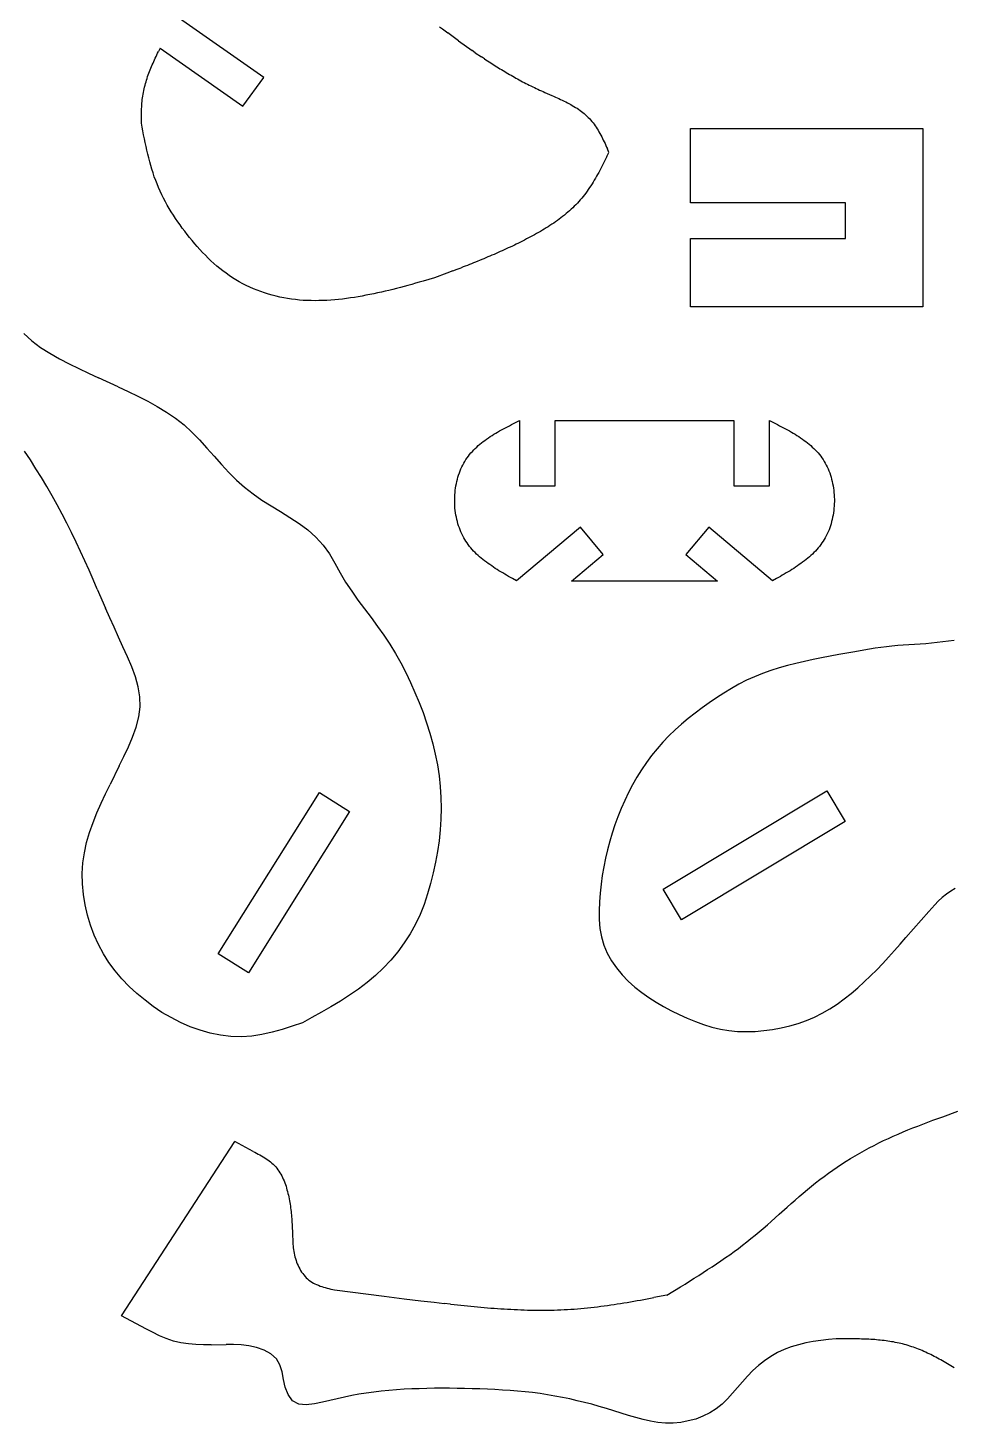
# Model space of a CAD drawing. Extents: x -3475 to 3475, y -2114 to 2114.
# Drawn here: x 1008 to 1756, y 107 to 1233 of the extents above; entities that cross this region are included whole.
import ezdxf

# ---------------------------------------------------------------- set-up
doc = ezdxf.new("R2010")
doc.units = 0
doc.header["$MEASUREMENT"] = 0
doc.layers.get('0').update_dxf_attribs({"linetype": 'CONTINUOUS'})

msp = doc.modelspace()

# ---------------------------------------------------------------- linework, layer by layer
for p, q in [((1198.9, 1193.3), (1130.8, 1240.9)), ((1340.7, 1234.1), (1342.9, 1232.5)), ((1342.9, 1232.5), (1345.1, 1231)), ((1345.1, 1231), (1347.3, 1229.4)), ((1351.7, 1226.1), (1347.3, 1229.4)), ((1115, 1216.8), (1113.7, 1214.2)), ((1115, 1216.8), (1181.9, 1170)), ((1356, 1222.9), (1351.7, 1226.1)), ((1356, 1222.9), (1367, 1214.9)), ((1109.4, 1204.8), (1110, 1206.2)), ((1110, 1206.2), (1110.6, 1207.5)), ((1110.6, 1207.5), (1111.2, 1208.9)), ((1111.2, 1208.9), (1111.8, 1210.2)), ((1111.8, 1210.2), (1112.4, 1211.5)), ((1112.4, 1211.5), (1113.1, 1212.8)), ((1113.1, 1212.8), (1113.7, 1214.2)), ((1369.4, 1213.2), (1367, 1214.9)), ((1369.4, 1213.2), (1374.4, 1210)), ((1376.9, 1208.3), (1374.4, 1210)), ((1376.9, 1208.3), (1378.1, 1207.5)), ((1378.1, 1207.5), (1379.4, 1206.7)), ((1379.4, 1206.7), (1380.6, 1205.9)), ((1380.6, 1205.9), (1381.9, 1205.1)), ((1105, 1193.9), (1105.5, 1195.3)), ((1105.5, 1195.3), (1106, 1196.7)), ((1106, 1196.7), (1106.6, 1198.1)), ((1106.6, 1198.1), (1107.1, 1199.4)), ((1107.1, 1199.4), (1107.6, 1200.8)), ((1107.6, 1200.8), (1108.2, 1202.1)), ((1108.2, 1202.1), (1108.8, 1203.5)), ((1108.8, 1203.5), (1109.4, 1204.8)), ((1381.9, 1205.1), (1383.1, 1204.3)), ((1383.1, 1204.3), (1384.4, 1203.5)), ((1384.4, 1203.5), (1385.6, 1202.7)), ((1385.6, 1202.7), (1386.9, 1201.9)), ((1386.9, 1201.9), (1388.1, 1201.1)), ((1388.1, 1201.1), (1389.4, 1200.3)), ((1389.4, 1200.3), (1390.7, 1199.6)), ((1390.7, 1199.6), (1392, 1198.8)), ((1392, 1198.8), (1393.2, 1198)), ((1393.2, 1198), (1394.5, 1197.2)), ((1394.5, 1197.2), (1395.8, 1196.5)), ((1395.8, 1196.5), (1397.1, 1195.7)), ((1397.1, 1195.7), (1398.4, 1195)), ((1398.4, 1195), (1399.7, 1194.2)), ((1101.9, 1182.6), (1102.2, 1184)), ((1102.2, 1184), (1102.6, 1185.4)), ((1102.6, 1185.4), (1102.9, 1186.9)), ((1102.9, 1186.9), (1103.3, 1188.3)), ((1103.3, 1188.3), (1103.7, 1189.7)), ((1103.7, 1189.7), (1104.1, 1191.1)), ((1104.1, 1191.1), (1104.6, 1192.5)), ((1104.6, 1192.5), (1105, 1193.9)), ((1181.9, 1170), (1198.9, 1193.3)), ((1399.7, 1194.2), (1401, 1193.5)), ((1401, 1193.5), (1402.3, 1192.7)), ((1402.3, 1192.7), (1403.6, 1192)), ((1403.6, 1192), (1405, 1191.3)), ((1405, 1191.3), (1406.3, 1190.5)), ((1406.3, 1190.5), (1407.6, 1189.8)), ((1407.6, 1189.8), (1409, 1189.1)), ((1409, 1189.1), (1410.3, 1188.4)), ((1410.3, 1188.4), (1411.7, 1187.7)), ((1411.7, 1187.7), (1413, 1187)), ((1413, 1187), (1414.4, 1186.4)), ((1414.4, 1186.4), (1415.8, 1185.7)), ((1415.8, 1185.7), (1417.2, 1185)), ((1417.2, 1185), (1418.5, 1184.4)), ((1418.5, 1184.4), (1419.9, 1183.7)), ((1419.9, 1183.7), (1421.4, 1183.1)), ((1421.4, 1183.1), (1422.8, 1182.4)), ((1100.3, 1171), (1100.4, 1172.4)), ((1100.4, 1172.4), (1100.5, 1173.9)), ((1100.5, 1173.9), (1100.7, 1175.3)), ((1100.7, 1175.3), (1100.9, 1176.8)), ((1100.9, 1176.8), (1101.1, 1178.2)), ((1101.1, 1178.2), (1101.3, 1179.7)), ((1101.3, 1179.7), (1101.6, 1181.1)), ((1101.6, 1181.1), (1101.9, 1182.6)), ((1422.8, 1182.4), (1424.2, 1181.8)), ((1424.2, 1181.8), (1425.6, 1181.2)), ((1425.6, 1181.2), (1431.3, 1178.7)), ((1431.3, 1178.7), (1432.7, 1178.1)), ((1432.7, 1178.1), (1434.1, 1177.4)), ((1434.1, 1177.4), (1435.5, 1176.8)), ((1435.5, 1176.8), (1436.9, 1176.2)), ((1436.9, 1176.2), (1438.3, 1175.5)), ((1438.3, 1175.5), (1439.7, 1174.8)), ((1439.7, 1174.8), (1441.1, 1174.2)), ((1441.1, 1174.2), (1442.5, 1173.5)), ((1442.5, 1173.5), (1443.8, 1172.8)), ((1443.8, 1172.8), (1445.1, 1172.1)), ((1445.1, 1172.1), (1446.5, 1171.4)), ((1100, 1163.6), (1100.1, 1165.1)), ((1100, 1162.2), (1100, 1163.6)), ((1100, 1160.7), (1100, 1162.2)), ((1100, 1159.2), (1100, 1160.7)), ((1100.1, 1168), (1100.2, 1169.5)), ((1100.1, 1166.6), (1100.1, 1168)), ((1100.1, 1165.1), (1100.1, 1166.6)), ((1100.2, 1169.5), (1100.3, 1171)), ((1446.5, 1171.4), (1447.8, 1170.6)), ((1447.8, 1170.6), (1449.1, 1169.9)), ((1449.1, 1169.9), (1450.3, 1169.1)), ((1450.3, 1169.1), (1451.6, 1168.3)), ((1451.6, 1168.3), (1452.8, 1167.5)), ((1452.8, 1167.5), (1454, 1166.6)), ((1454, 1166.6), (1455.2, 1165.8)), ((1455.2, 1165.8), (1456.3, 1164.9)), ((1456.3, 1164.9), (1457.4, 1164)), ((1457.4, 1164), (1458.5, 1163)), ((1458.5, 1163), (1459.6, 1162)), ((1459.6, 1162), (1460.6, 1161)), ((1460.6, 1161), (1461.6, 1160)), ((1100, 1157.7), (1100, 1159.2)), ((1100, 1156.3), (1100, 1157.7)), ((1100.6, 1153.1), (1100, 1156.3)), ((1101.2, 1150), (1100.6, 1153.1)), ((1101.8, 1146.9), (1101.2, 1150)), ((1461.6, 1160), (1462.6, 1158.9)), ((1462.6, 1158.9), (1463.6, 1157.8)), ((1463.6, 1157.8), (1464.5, 1156.7)), ((1464.5, 1156.7), (1465.3, 1155.5)), ((1465.3, 1155.5), (1466.2, 1154.3)), ((1466.2, 1154.3), (1467, 1153.1)), ((1467, 1153.1), (1467.8, 1151.8)), ((1467.8, 1151.8), (1468.6, 1150.6)), ((1468.6, 1150.6), (1469.3, 1149.3)), ((1469.3, 1149.3), (1470.1, 1148)), ((1543.2, 1152.1), (1730.7, 1152.1)), ((1543.2, 1092), (1543.2, 1152.1)), ((1730.7, 1152.1), (1730.7, 1007.9)), ((1102.4, 1143.7), (1101.8, 1146.9)), ((1103.1, 1140.6), (1102.4, 1143.7)), ((1103.8, 1137.5), (1103.1, 1140.6)), ((1470.1, 1148), (1470.8, 1146.6)), ((1470.8, 1146.6), (1471.5, 1145.3)), ((1471.5, 1145.3), (1472.2, 1143.9)), ((1472.2, 1143.9), (1472.8, 1142.6)), ((1472.8, 1142.6), (1473.5, 1141.2)), ((1473.5, 1141.2), (1474.2, 1139.8)), ((1474.2, 1139.8), (1474.8, 1138.4)), ((1474.8, 1138.4), (1475.4, 1137)), ((1104.4, 1134.4), (1103.8, 1137.5)), ((1105.2, 1131.3), (1104.4, 1134.4)), ((1105.9, 1128.2), (1105.2, 1131.3)), ((1106.7, 1125.1), (1105.9, 1128.2)), ((1474.9, 1127.8), (1474.1, 1126.2)), ((1475.7, 1129.5), (1474.9, 1127.8)), ((1475.4, 1137), (1476.1, 1135.6)), ((1475.7, 1129.5), (1477.3, 1132.7)), ((1477.3, 1132.7), (1476.1, 1135.6)), ((1107.6, 1122.1), (1106.7, 1125.1)), ((1108.4, 1119.1), (1107.6, 1122.1)), ((1109.4, 1116.1), (1108.4, 1119.1)), ((1110.4, 1113.1), (1109.4, 1116.1)), ((1469.1, 1116.6), (1468.2, 1115)), ((1469.9, 1118.2), (1469.1, 1116.6)), ((1470.8, 1119.8), (1469.9, 1118.2)), ((1471.6, 1121.4), (1470.8, 1119.8)), ((1472.4, 1123), (1471.6, 1121.4)), ((1473.3, 1124.6), (1472.4, 1123)), ((1474.1, 1126.2), (1473.3, 1124.6)), ((1111.5, 1110.1), (1110.4, 1113.1)), ((1112.6, 1107.2), (1111.5, 1110.1)), ((1113.8, 1104.3), (1112.6, 1107.2)), ((1115.1, 1101.4), (1113.8, 1104.3)), ((1461.7, 1104.3), (1460.7, 1102.8)), ((1462.7, 1105.8), (1461.7, 1104.3)), ((1463.7, 1107.3), (1462.7, 1105.8)), ((1464.6, 1108.8), (1463.7, 1107.3)), ((1465.5, 1110.3), (1464.6, 1108.8)), ((1466.4, 1111.9), (1465.5, 1110.3)), ((1467.3, 1113.4), (1466.4, 1111.9)), ((1468.2, 1115), (1467.3, 1113.4)), ((1116.4, 1098.5), (1115.1, 1101.4)), ((1117.8, 1095.7), (1116.4, 1098.5)), ((1119.3, 1092.9), (1117.8, 1095.7)), ((1120.8, 1090.1), (1119.3, 1092.9)), ((1453.1, 1093.1), (1451.9, 1091.8)), ((1454.2, 1094.4), (1453.1, 1093.1)), ((1455.4, 1095.8), (1454.2, 1094.4)), ((1456.5, 1097.1), (1455.4, 1095.8)), ((1457.6, 1098.5), (1456.5, 1097.1)), ((1458.7, 1099.9), (1457.6, 1098.5)), ((1459.7, 1101.4), (1458.7, 1099.9)), ((1460.7, 1102.8), (1459.7, 1101.4)), ((1122.4, 1087.4), (1120.8, 1090.1)), ((1124.1, 1084.7), (1122.4, 1087.4)), ((1125.8, 1082), (1124.1, 1084.7)), ((1127.5, 1079.3), (1125.8, 1082)), ((1441.4, 1082.1), (1440, 1081)), ((1442.8, 1083.3), (1441.4, 1082.1)), ((1444.2, 1084.4), (1442.8, 1083.3)), ((1445.5, 1085.6), (1444.2, 1084.4)), ((1446.8, 1086.8), (1445.5, 1085.6)), ((1448.1, 1088), (1446.8, 1086.8)), ((1449.4, 1089.3), (1448.1, 1088)), ((1450.6, 1090.5), (1449.4, 1089.3)), ((1451.9, 1091.8), (1450.6, 1090.5)), ((1668.2, 1092), (1543.2, 1092)), ((1668.2, 1063.2), (1668.2, 1092)), ((1129.3, 1076.7), (1127.5, 1079.3)), ((1131.2, 1074.1), (1129.3, 1076.7)), ((1133, 1071.5), (1131.2, 1074.1)), ((1135, 1069), (1133, 1071.5)), ((1425.1, 1070.8), (1423.6, 1069.8)), ((1426.7, 1071.7), (1425.1, 1070.8)), ((1428.2, 1072.7), (1426.7, 1071.7)), ((1429.7, 1073.7), (1428.2, 1072.7)), ((1431.3, 1074.7), (1429.7, 1073.7)), ((1432.8, 1075.7), (1431.3, 1074.7)), ((1434.2, 1076.7), (1432.8, 1075.7)), ((1435.7, 1077.8), (1434.2, 1076.7)), ((1437.2, 1078.8), (1435.7, 1077.8)), ((1438.6, 1079.9), (1437.2, 1078.8)), ((1440, 1081), (1438.6, 1079.9)), ((1136.9, 1066.4), (1135, 1069)), ((1138.9, 1063.9), (1136.9, 1066.4)), ((1140.9, 1061.5), (1138.9, 1063.9)), ((1143, 1059), (1140.9, 1061.5)), ((1404.3, 1059.5), (1402.6, 1058.7)), ((1405.9, 1060.3), (1404.3, 1059.5)), ((1407.5, 1061.1), (1405.9, 1060.3)), ((1409.2, 1061.9), (1407.5, 1061.1)), ((1410.8, 1062.8), (1409.2, 1061.9)), ((1412.4, 1063.6), (1410.8, 1062.8)), ((1414, 1064.5), (1412.4, 1063.6)), ((1415.6, 1065.3), (1414, 1064.5)), ((1417.2, 1066.2), (1415.6, 1065.3)), ((1418.8, 1067.1), (1417.2, 1066.2)), ((1420.4, 1068), (1418.8, 1067.1)), ((1422, 1068.9), (1420.4, 1068)), ((1423.6, 1069.8), (1422, 1068.9)), ((1543.2, 1063.2), (1668.2, 1063.2)), ((1543.2, 1007.9), (1543.2, 1063.2)), ((1145.1, 1056.6), (1143, 1059)), ((1147.2, 1054.2), (1145.1, 1056.6)), ((1149.4, 1051.9), (1147.2, 1054.2)), ((1151.6, 1049.6), (1149.4, 1051.9)), ((1153.8, 1047.4), (1151.6, 1049.6)), ((1379.6, 1048.3), (1378, 1047.6)), ((1381.3, 1049), (1379.6, 1048.3)), ((1382.9, 1049.7), (1381.3, 1049)), ((1384.6, 1050.4), (1382.9, 1049.7)), ((1386.2, 1051.1), (1384.6, 1050.4)), ((1387.9, 1051.8), (1386.2, 1051.1)), ((1389.5, 1052.6), (1387.9, 1051.8)), ((1391.2, 1053.3), (1389.5, 1052.6)), ((1392.8, 1054.1), (1391.2, 1053.3)), ((1394.4, 1054.8), (1392.8, 1054.1)), ((1396.1, 1055.6), (1394.4, 1054.8)), ((1397.7, 1056.3), (1396.1, 1055.6)), ((1399.4, 1057.1), (1397.7, 1056.3)), ((1401, 1057.9), (1399.4, 1057.1)), ((1402.6, 1058.7), (1401, 1057.9)), ((1156.1, 1045.2), (1153.8, 1047.4)), ((1158.4, 1043), (1156.1, 1045.2)), ((1160.8, 1040.9), (1158.4, 1043)), ((1163.2, 1038.9), (1160.8, 1040.9)), ((1165.7, 1037), (1163.2, 1038.9)), ((1168.3, 1035.1), (1165.7, 1037)), ((1351.4, 1037), (1346.5, 1035.1)), ((1351.4, 1037), (1354.8, 1038.3)), ((1354.8, 1038.3), (1358.1, 1039.6)), ((1359.8, 1040.2), (1358.1, 1039.6)), ((1361.4, 1040.9), (1359.8, 1040.2)), ((1363.1, 1041.5), (1361.4, 1040.9)), ((1364.7, 1042.2), (1363.1, 1041.5)), ((1366.4, 1042.8), (1364.7, 1042.2)), ((1368, 1043.5), (1366.4, 1042.8)), ((1369.7, 1044.2), (1368, 1043.5)), ((1371.4, 1044.8), (1369.7, 1044.2)), ((1373, 1045.5), (1371.4, 1044.8)), ((1374.7, 1046.2), (1373, 1045.5)), ((1376.3, 1046.9), (1374.7, 1046.2)), ((1378, 1047.6), (1376.3, 1046.9)), ((1170.9, 1033.3), (1168.3, 1035.1)), ((1173.5, 1031.5), (1170.9, 1033.3)), ((1176.2, 1029.8), (1173.5, 1031.5)), ((1179, 1028.3), (1176.2, 1029.8)), ((1181.8, 1026.7), (1179, 1028.3)), ((1184.6, 1025.3), (1181.8, 1026.7)), ((1187.5, 1023.9), (1184.6, 1025.3)), ((1315.1, 1025.3), (1312.1, 1024.5)), ((1318.2, 1026.1), (1315.1, 1025.3)), ((1321.2, 1027), (1318.2, 1026.1)), ((1324.3, 1027.8), (1321.2, 1027)), ((1327.3, 1028.7), (1324.3, 1027.8)), ((1336.5, 1031.3), (1327.3, 1028.7)), ((1346.5, 1035.1), (1336.5, 1031.3)), ((1190.5, 1022.6), (1187.5, 1023.9)), ((1193.4, 1021.4), (1190.5, 1022.6)), ((1196.4, 1020.3), (1193.4, 1021.4)), ((1199.4, 1019.3), (1196.4, 1020.3)), ((1202.5, 1018.3), (1199.4, 1019.3)), ((1205.6, 1017.4), (1202.5, 1018.3)), ((1208.7, 1016.6), (1205.6, 1017.4)), ((1211.8, 1015.9), (1208.7, 1016.6)), ((1214.9, 1015.2), (1211.8, 1015.9)), ((1218, 1014.7), (1214.9, 1015.2)), ((1221.2, 1014.2), (1218, 1014.7)), ((1224.3, 1013.8), (1221.2, 1014.2)), ((1262.4, 1014.3), (1259.2, 1014)), ((1265.6, 1014.7), (1262.4, 1014.3)), ((1268.7, 1015.2), (1265.6, 1014.7)), ((1271.9, 1015.6), (1268.7, 1015.2)), ((1275, 1016.1), (1271.9, 1015.6)), ((1278.1, 1016.7), (1275, 1016.1)), ((1281.2, 1017.3), (1278.1, 1016.7)), ((1284.4, 1017.9), (1281.2, 1017.3)), ((1287.5, 1018.5), (1284.4, 1017.9)), ((1290.6, 1019.2), (1287.5, 1018.5)), ((1293.7, 1019.9), (1290.6, 1019.2)), ((1296.7, 1020.6), (1293.7, 1019.9)), ((1299.8, 1021.3), (1296.7, 1020.6)), ((1302.9, 1022.1), (1299.8, 1021.3)), ((1306, 1022.9), (1302.9, 1022.1)), ((1309, 1023.7), (1306, 1022.9)), ((1312.1, 1024.5), (1309, 1023.7)), ((1227.5, 1013.5), (1224.3, 1013.8)), ((1230.6, 1013.2), (1227.5, 1013.5)), ((1233.8, 1013.1), (1230.6, 1013.2)), ((1237, 1013), (1233.8, 1013.1)), ((1240.2, 1012.9), (1237, 1013)), ((1243.3, 1013), (1240.2, 1012.9)), ((1246.5, 1013.1), (1243.3, 1013)), ((1249.7, 1013.2), (1246.5, 1013.1)), ((1252.9, 1013.4), (1249.7, 1013.2)), ((1256.1, 1013.7), (1252.9, 1013.4)), ((1259.2, 1014), (1256.1, 1013.7)), ((1730.7, 1007.9), (1543.2, 1007.9)), ((1005.1, 986.5), (1011.6, 980.6)), ((1011.6, 980.6), (1018.6, 975.3)), ((1018.6, 975.3), (1026.1, 970.5)), ((1026.1, 970.5), (1033.8, 966.1)), ((1033.8, 966.1), (1041.6, 962)), ((1041.6, 962), (1049.5, 958.1)), ((1049.5, 958.1), (1057.4, 954.4)), ((1057.4, 954.4), (1065.4, 950.7)), ((1081.3, 943.4), (1065.4, 950.7)), ((1081.3, 943.4), (1089.2, 939.7)), ((1089.2, 939.7), (1097.2, 935.8)), ((1097.2, 935.8), (1105.1, 931.8)), ((1105.1, 931.8), (1112.8, 927.5)), ((1112.8, 927.5), (1120.3, 923)), ((1120.3, 923), (1127.5, 918)), ((1127.5, 918), (1134.4, 912.6)), ((1134.4, 912.6), (1140.8, 906.8)), ((1397, 912), (1398.6, 912.9)), ((1398.6, 912.9), (1400.2, 913.7)), ((1400.2, 913.7), (1401.9, 914.5)), ((1401.9, 914.5), (1405.1, 916.2)), ((1405.1, 916.2), (1405.1, 863.4)), ((1434, 916.3), (1578.2, 916.3)), ((1434, 863.4), (1434, 916.3)), ((1578.2, 916.3), (1578.2, 863.4)), ((1607, 863.4), (1607, 916.2)), ((1607, 916.2), (1610.3, 914.5)), ((1610.3, 914.5), (1611.9, 913.7)), ((1611.9, 913.7), (1613.5, 912.9)), ((1613.5, 912.9), (1615.1, 912)), ((1140.8, 906.8), (1147, 900.5)), ((1378.6, 901.2), (1380.1, 902.2)), ((1380.1, 902.2), (1381.5, 903.2)), ((1381.5, 903.2), (1383, 904.1)), ((1383, 904.1), (1384.5, 905.1)), ((1384.5, 905.1), (1386, 906)), ((1386, 906), (1387.5, 906.9)), ((1387.5, 906.9), (1389.1, 907.8)), ((1389.1, 907.8), (1390.6, 908.6)), ((1390.6, 908.6), (1392.2, 909.5)), ((1392.2, 909.5), (1393.8, 910.4)), ((1393.8, 910.4), (1395.4, 911.2)), ((1395.4, 911.2), (1397, 912)), ((1615.1, 912), (1616.7, 911.2)), ((1616.7, 911.2), (1618.3, 910.4)), ((1618.3, 910.4), (1619.9, 909.5)), ((1619.9, 909.5), (1621.5, 908.6)), ((1621.5, 908.6), (1623.1, 907.8)), ((1623.1, 907.8), (1624.6, 906.9)), ((1624.6, 906.9), (1626.1, 906)), ((1626.1, 906), (1627.7, 905.1)), ((1627.7, 905.1), (1629.1, 904.1)), ((1629.1, 904.1), (1630.6, 903.2)), ((1630.6, 903.2), (1632.1, 902.2)), ((1632.1, 902.2), (1633.5, 901.2)), ((1010.4, 884.4), (1005.7, 891.4)), ((1147, 900.5), (1152.9, 894)), ((1152.9, 894), (1158.7, 887.4)), ((1366, 890), (1367.1, 891.2)), ((1367.1, 891.2), (1368.2, 892.5)), ((1368.2, 892.5), (1369.4, 893.7)), ((1369.4, 893.7), (1370.6, 894.8)), ((1370.6, 894.8), (1371.9, 895.9)), ((1371.9, 895.9), (1373.2, 897)), ((1373.2, 897), (1374.5, 898.1)), ((1374.5, 898.1), (1375.9, 899.2)), ((1375.9, 899.2), (1377.2, 900.2)), ((1377.2, 900.2), (1378.6, 901.2)), ((1633.5, 901.2), (1634.9, 900.2)), ((1634.9, 900.2), (1636.3, 899.2)), ((1636.3, 899.2), (1637.6, 898.1)), ((1637.6, 898.1), (1639, 897)), ((1639, 897), (1640.2, 895.9)), ((1640.2, 895.9), (1641.5, 894.8)), ((1641.5, 894.8), (1642.7, 893.7)), ((1642.7, 893.7), (1643.9, 892.5)), ((1643.9, 892.5), (1645.1, 891.2)), ((1645.1, 891.2), (1646.2, 890)), ((1014.9, 877.3), (1010.4, 884.4)), ((1158.7, 887.4), (1164.5, 880.8)), ((1164.5, 880.8), (1170.5, 874.3)), ((1358.6, 878.7), (1359.3, 880.2)), ((1359.3, 880.2), (1360.2, 881.7)), ((1360.2, 881.7), (1361, 883.2)), ((1361, 883.2), (1361.9, 884.6)), ((1361.9, 884.6), (1362.9, 886)), ((1362.9, 886), (1363.9, 887.4)), ((1363.9, 887.4), (1364.9, 888.7)), ((1364.9, 888.7), (1366, 890)), ((1646.2, 890), (1647.3, 888.7)), ((1647.3, 888.7), (1648.3, 887.4)), ((1648.3, 887.4), (1649.3, 886)), ((1649.3, 886), (1650.2, 884.6)), ((1650.2, 884.6), (1651.1, 883.2)), ((1651.1, 883.2), (1652, 881.7)), ((1652, 881.7), (1652.8, 880.2)), ((1652.8, 880.2), (1653.6, 878.7)), ((1019.4, 870.1), (1014.9, 877.3)), ((1023.7, 862.8), (1019.4, 870.1)), ((1170.5, 874.3), (1176.8, 868.1)), ((1176.8, 868.1), (1183.3, 862.3)), ((1354.6, 867), (1355, 868.8)), ((1355, 868.8), (1355.5, 870.5)), ((1355.5, 870.5), (1356, 872.2)), ((1356, 872.2), (1356.6, 873.9)), ((1356.6, 873.9), (1357.2, 875.5)), ((1357.2, 875.5), (1357.9, 877.1)), ((1357.9, 877.1), (1358.6, 878.7)), ((1653.6, 878.7), (1654.3, 877.1)), ((1654.3, 877.1), (1654.9, 875.5)), ((1654.9, 875.5), (1655.6, 873.9)), ((1655.6, 873.9), (1656.1, 872.2)), ((1656.1, 872.2), (1656.7, 870.5)), ((1656.7, 870.5), (1657.1, 868.8)), ((1657.1, 868.8), (1657.6, 867)), ((1027.9, 855.5), (1023.7, 862.8)), ((1183.3, 862.3), (1190.1, 856.9)), ((1190.1, 856.9), (1197.3, 852)), ((1352.9, 854.4), (1353, 856.3)), ((1353, 856.3), (1353.2, 858.1)), ((1353.2, 858.1), (1353.3, 859.9)), ((1353.3, 859.9), (1353.6, 861.7)), ((1353.6, 861.7), (1353.9, 863.5)), ((1353.9, 863.5), (1354.2, 865.3)), ((1354.2, 865.3), (1354.6, 867)), ((1405.1, 863.4), (1434, 863.4)), ((1578.2, 863.4), (1607, 863.4)), ((1657.6, 867), (1657.9, 865.3)), ((1657.9, 865.3), (1658.3, 863.5)), ((1658.3, 863.5), (1658.6, 861.7)), ((1658.6, 861.7), (1658.8, 859.9)), ((1658.8, 859.9), (1659, 858.1)), ((1659, 858.1), (1659.1, 856.3)), ((1659.1, 856.3), (1659.2, 854.4)), ((1032, 848.1), (1027.9, 855.5)), ((1036, 840.7), (1032, 848.1)), ((1197.3, 852), (1204.7, 847.3)), ((1204.7, 847.3), (1212.2, 842.7)), ((1352.9, 852.6), (1352.9, 854.4)), ((1352.9, 850.8), (1352.9, 852.6)), ((1352.9, 848.9), (1352.9, 850.8)), ((1353, 847.1), (1352.9, 848.9)), ((1353.1, 845.3), (1353, 847.1)), ((1353.3, 843.5), (1353.1, 845.3)), ((1659, 845.3), (1658.8, 843.5)), ((1659.1, 847.1), (1659, 845.3)), ((1659.2, 848.9), (1659.1, 847.1)), ((1659.2, 854.4), (1659.3, 852.6)), ((1659.3, 850.8), (1659.2, 848.9)), ((1659.3, 852.6), (1659.3, 850.8)), ((1039.9, 833.2), (1036, 840.7)), ((1212.2, 842.7), (1219.8, 838)), ((1219.8, 838), (1227.2, 833.1)), ((1353.6, 841.7), (1353.3, 843.5)), ((1353.9, 839.9), (1353.6, 841.7)), ((1354.2, 838.1), (1353.9, 839.9)), ((1354.6, 836.4), (1354.2, 838.1)), ((1355, 834.6), (1354.6, 836.4)), ((1355.5, 832.9), (1355, 834.6)), ((1657.1, 834.6), (1656.7, 832.9)), ((1657.6, 836.4), (1657.1, 834.6)), ((1657.9, 838.1), (1657.6, 836.4)), ((1658.3, 839.9), (1657.9, 838.1)), ((1658.6, 841.7), (1658.3, 839.9)), ((1658.8, 843.5), (1658.6, 841.7)), ((1043.6, 825.7), (1039.9, 833.2)), ((1047.3, 818.1), (1043.6, 825.7)), ((1227.2, 833.1), (1234.3, 827.8)), ((1234.3, 827.8), (1240.9, 822)), ((1356, 831.2), (1355.5, 832.9)), ((1356.6, 829.5), (1356, 831.2)), ((1357.2, 827.9), (1356.6, 829.5)), ((1357.8, 826.3), (1357.2, 827.9)), ((1358.6, 824.7), (1357.8, 826.3)), ((1359.3, 823.1), (1358.6, 824.7)), ((1360.1, 821.6), (1359.3, 823.1)), ((1454.3, 830), (1402.7, 786.8)), ((1472.8, 807.9), (1454.3, 830)), ((1557.9, 830), (1539.3, 807.9)), ((1609.5, 786.8), (1557.9, 830)), ((1652.8, 823.1), (1652, 821.6)), ((1653.6, 824.7), (1652.8, 823.1)), ((1654.3, 826.3), (1653.6, 824.7)), ((1655, 827.9), (1654.3, 826.3)), ((1655.6, 829.5), (1655, 827.9)), ((1656.1, 831.2), (1655.6, 829.5)), ((1656.7, 832.9), (1656.1, 831.2)), ((1050.9, 810.5), (1047.3, 818.1)), ((1240.9, 822), (1246.8, 815.6)), ((1246.8, 815.6), (1251.8, 808.5)), ((1361, 820.2), (1360.1, 821.6)), ((1361.9, 818.7), (1361, 820.2)), ((1362.8, 817.3), (1361.9, 818.7)), ((1363.8, 816), (1362.8, 817.3)), ((1364.8, 814.6), (1363.8, 816)), ((1365.9, 813.3), (1364.8, 814.6)), ((1367, 812.1), (1365.9, 813.3)), ((1368.1, 810.8), (1367, 812.1)), ((1645.1, 812.1), (1644, 810.8)), ((1646.2, 813.3), (1645.1, 812.1)), ((1647.3, 814.6), (1646.2, 813.3)), ((1648.3, 816), (1647.3, 814.6)), ((1649.3, 817.3), (1648.3, 816)), ((1650.3, 818.7), (1649.3, 817.3)), ((1651.2, 820.2), (1650.3, 818.7)), ((1652, 821.6), (1651.2, 820.2)), ((1054.3, 803), (1050.9, 810.5)), ((1057.7, 795.4), (1054.3, 803)), ((1251.8, 808.5), (1256.2, 800.9)), ((1256.2, 800.9), (1260.4, 793.1)), ((1369.3, 809.6), (1368.1, 810.8)), ((1370.5, 808.4), (1369.3, 809.6)), ((1371.8, 807.3), (1370.5, 808.4)), ((1373, 806.1), (1371.8, 807.3)), ((1374.3, 805), (1373, 806.1)), ((1375.7, 803.9), (1374.3, 805)), ((1377, 802.9), (1375.7, 803.9)), ((1378.4, 801.8), (1377, 802.9)), ((1379.8, 800.8), (1378.4, 801.8)), ((1381.2, 799.8), (1379.8, 800.8)), ((1447.2, 786.4), (1472.8, 807.9)), ((1539.3, 807.9), (1564.9, 786.4)), ((1632.3, 800.8), (1630.9, 799.8)), ((1633.7, 801.8), (1632.3, 800.8)), ((1635.1, 802.9), (1633.7, 801.8)), ((1636.5, 803.9), (1635.1, 802.9)), ((1637.8, 805), (1636.5, 803.9)), ((1639.1, 806.1), (1637.8, 805)), ((1640.4, 807.3), (1639.1, 806.1)), ((1641.6, 808.4), (1640.4, 807.3)), ((1642.8, 809.6), (1641.6, 808.4)), ((1644, 810.8), (1642.8, 809.6)), ((1061.1, 787.8), (1057.7, 795.4)), ((1260.4, 793.1), (1264.8, 785.6)), ((1382.7, 798.8), (1381.2, 799.8)), ((1384.2, 797.8), (1382.7, 798.8)), ((1385.6, 796.8), (1384.2, 797.8)), ((1387.1, 795.9), (1385.6, 796.8)), ((1388.6, 794.9), (1387.1, 795.9)), ((1390.2, 794), (1388.6, 794.9)), ((1391.7, 793.1), (1390.2, 794)), ((1393.3, 792.1), (1391.7, 793.1)), ((1394.8, 791.2), (1393.3, 792.1)), ((1396.4, 790.3), (1394.8, 791.2)), ((1398, 789.4), (1396.4, 790.3)), ((1399.5, 788.5), (1398, 789.4)), ((1614.2, 789.4), (1612.6, 788.5)), ((1615.8, 790.3), (1614.2, 789.4)), ((1617.3, 791.2), (1615.8, 790.3)), ((1618.9, 792.1), (1617.3, 791.2)), ((1620.4, 793.1), (1618.9, 792.1)), ((1622, 794), (1620.4, 793.1)), ((1623.5, 794.9), (1622, 794)), ((1625, 795.9), (1623.5, 794.9)), ((1626.5, 796.8), (1625, 795.9)), ((1628, 797.8), (1626.5, 796.8)), ((1629.5, 798.8), (1628, 797.8)), ((1630.9, 799.8), (1629.5, 798.8)), ((1064.4, 780.1), (1061.1, 787.8)), ((1064.4, 780.1), (1071, 764.7)), ((1264.8, 785.6), (1269.7, 778.3)), ((1269.7, 778.3), (1274.8, 771.2)), ((1402.7, 786.8), (1399.5, 788.5)), ((1564.9, 786.4), (1447.2, 786.4)), ((1612.6, 788.5), (1609.5, 786.8)), ((1274.8, 771.2), (1280.1, 764.1)), ((1074.4, 757), (1071, 764.7)), ((1077.9, 749.2), (1074.4, 757)), ((1280.1, 764.1), (1285.4, 757.1)), ((1285.4, 757.1), (1290.6, 750)), ((1081.4, 741.3), (1077.9, 749.2)), ((1290.6, 750), (1295.6, 742.9)), ((1085.1, 733.4), (1081.4, 741.3)), ((1088.7, 725.4), (1085.1, 733.4)), ((1295.6, 742.9), (1300.4, 735.5)), ((1300.4, 735.5), (1305, 728.1)), ((1696.8, 732.9), (1692.3, 732.3)), ((1701.3, 733.5), (1696.8, 732.9)), ((1705.8, 734), (1701.3, 733.5)), ((1710.4, 734.4), (1705.8, 734)), ((1714.9, 734.7), (1710.4, 734.4)), ((1719.5, 735), (1714.9, 734.7)), ((1724, 735.3), (1719.5, 735)), ((1728.6, 735.6), (1724, 735.3)), ((1733.1, 735.9), (1728.6, 735.6)), ((1737.7, 736.3), (1733.1, 735.9)), ((1742.3, 736.9), (1737.7, 736.3)), ((1746.8, 737.5), (1742.3, 736.9)), ((1751.4, 738), (1746.8, 737.5)), ((1756, 738.5), (1751.4, 738)), ((1092.2, 717.4), (1088.7, 725.4)), ((1305, 728.1), (1309.3, 720.4)), ((1635.2, 721.7), (1628.3, 720.1)), ((1642.1, 723.2), (1635.2, 721.7)), ((1649, 724.6), (1642.1, 723.2)), ((1655.9, 725.9), (1649, 724.6)), ((1662.8, 727.2), (1655.9, 725.9)), ((1674.2, 729.2), (1662.8, 727.2)), ((1678.7, 730), (1674.2, 729.2)), ((1683.2, 730.8), (1678.7, 730)), ((1687.7, 731.6), (1683.2, 730.8)), ((1692.3, 732.3), (1687.7, 731.6)), ((1095.2, 709.3), (1092.2, 717.4)), ((1309.3, 720.4), (1313.4, 712.6)), ((1313.4, 712.6), (1317.2, 704.7)), ((1601.4, 712), (1594.9, 709.3)), ((1608, 714.3), (1601.4, 712)), ((1614.7, 716.5), (1608, 714.3)), ((1621.5, 718.4), (1614.7, 716.5)), ((1628.3, 720.1), (1621.5, 718.4)), ((1097.5, 701.2), (1095.2, 709.3)), ((1098.8, 693.1), (1097.5, 701.2)), ((1317.2, 704.7), (1320.8, 696.7)), ((1576.2, 699.7), (1570.1, 696.1)), ((1582.3, 703.2), (1576.2, 699.7)), ((1588.5, 706.4), (1582.3, 703.2)), ((1594.9, 709.3), (1588.5, 706.4)), ((1099.1, 685), (1098.8, 693.1)), ((1320.8, 696.7), (1324.1, 688.5)), ((1324.1, 688.5), (1327.3, 680.3)), ((1558.3, 688.3), (1552.6, 684.2)), ((1564.2, 692.2), (1558.3, 688.3)), ((1570.1, 696.1), (1564.2, 692.2)), ((1095.8, 668.7), (1098, 676.8)), ((1098, 676.8), (1099.1, 685)), ((1327.3, 680.3), (1330.2, 672.1)), ((1546.9, 680), (1541.4, 675.6)), ((1552.6, 684.2), (1546.9, 680)), ((1092.9, 660.6), (1095.8, 668.7)), ((1330.2, 672.1), (1332.8, 663.7)), ((1530.7, 666.4), (1525.7, 661.5)), ((1536, 671.1), (1530.7, 666.4)), ((1541.4, 675.6), (1536, 671.1)), ((1089.5, 652.7), (1092.9, 660.6)), ((1332.8, 663.7), (1335.1, 655.2)), ((1335.1, 655.2), (1337.2, 646.7)), ((1520.8, 656.4), (1516.2, 651.1)), ((1525.7, 661.5), (1520.8, 656.4)), ((1082.1, 637.3), (1085.8, 644.9)), ((1085.8, 644.9), (1089.5, 652.7)), ((1337.2, 646.7), (1338.9, 638.1)), ((1511.8, 645.6), (1507.6, 640)), ((1516.2, 651.1), (1511.8, 645.6)), ((1082.1, 637.3), (1074.7, 622.2)), ((1338.9, 638.1), (1340.2, 629.4)), ((1503.7, 634.1), (1499.9, 628.1)), ((1507.6, 640), (1503.7, 634.1)), ((1071.1, 614.7), (1074.7, 622.2)), ((1340.2, 629.4), (1341.2, 620.6)), ((1341.2, 620.6), (1341.8, 611.9)), ((1496.4, 621.9), (1493.2, 615.7)), ((1499.9, 628.1), (1496.4, 621.9)), ((1067.5, 607.1), (1071.1, 614.7)), ((1162, 485.5), (1243.6, 615.9)), ((1243.6, 615.9), (1268, 600.6)), ((1341.8, 611.9), (1342, 603.1)), ((1490.1, 609.3), (1487.2, 602.9)), ((1493.2, 615.7), (1490.1, 609.3)), ((1521.2, 537.8), (1653.1, 617.1)), ((1653.1, 617.1), (1667.9, 592.4)), ((1061, 591.5), (1064.1, 599.4)), ((1064.1, 599.4), (1067.5, 607.1)), ((1268, 600.6), (1186.5, 470.2)), ((1342, 603.1), (1341.8, 594.3)), ((1487.2, 602.9), (1484.6, 596.3)), ((1058.2, 583.5), (1061, 591.5)), ((1341.8, 594.3), (1341.2, 585.6)), ((1482.2, 589.7), (1480, 583.1)), ((1484.6, 596.3), (1482.2, 589.7)), ((1667.9, 592.4), (1536, 513.1)), ((1054, 567.2), (1055.8, 575.4)), ((1055.8, 575.4), (1058.2, 583.5)), ((1340.2, 576.8), (1338.9, 568.2)), ((1341.2, 585.6), (1340.2, 576.8)), ((1478, 576.4), (1476.2, 569.6)), ((1480, 583.1), (1478, 576.4)), ((1052.8, 558.9), (1054, 567.2)), ((1338.9, 568.2), (1337.3, 559.5)), ((1476.2, 569.6), (1474.6, 562.7)), ((1052.3, 550.4), (1052.8, 558.9)), ((1337.3, 559.5), (1335.5, 550.9)), ((1473.2, 555.8), (1472, 548.8)), ((1474.6, 562.7), (1473.2, 555.8)), ((1052.5, 542), (1052.3, 550.4)), ((1053.2, 533.5), (1052.5, 542)), ((1333.3, 542.3), (1330.9, 533.9)), ((1335.5, 550.9), (1333.3, 542.3)), ((1471, 541.7), (1470.3, 534.6)), ((1472, 548.8), (1471, 541.7)), ((1054.6, 525.1), (1053.2, 533.5)), ((1330.9, 533.9), (1328.1, 525.5)), ((1470.3, 534.6), (1469.7, 527.5)), ((1536, 513.1), (1521.2, 537.8)), ((1746.3, 531.1), (1743.2, 528.2)), ((1749.7, 533.7), (1746.3, 531.1)), ((1753.2, 536.2), (1749.7, 533.7)), ((1756.9, 538.3), (1753.2, 536.2)), ((1056.4, 516.8), (1054.6, 525.1)), ((1328.1, 525.5), (1324.9, 517.4)), ((1469.7, 527.5), (1469.4, 520.3)), ((1469.4, 520.3), (1469.5, 513.2)), ((1735.6, 519.8), (1717.1, 498.6)), ((1735.6, 519.8), (1740.3, 525.1)), ((1743.2, 528.2), (1740.3, 525.1)), ((1058.8, 508.7), (1056.4, 516.8)), ((1061.8, 500.7), (1058.8, 508.7)), ((1321.2, 509.4), (1317, 501.7)), ((1324.9, 517.4), (1321.2, 509.4)), ((1469.5, 513.2), (1470.1, 506.1)), ((1065.3, 493), (1061.8, 500.7)), ((1317, 501.7), (1312.2, 494.3)), ((1470.1, 506.1), (1471.4, 499.2)), ((1471.4, 499.2), (1473.3, 492.5)), ((1712.5, 493.3), (1717.1, 498.6)), ((1069.3, 485.6), (1065.3, 493)), ((1073.8, 478.5), (1069.3, 485.6)), ((1186.5, 470.2), (1162, 485.5)), ((1307, 487.2), (1301.3, 480.4)), ((1312.2, 494.3), (1307, 487.2)), ((1473.3, 492.5), (1476, 486.1)), ((1476, 486.1), (1479.4, 479.9)), ((1703.1, 482.9), (1707.8, 488.1)), ((1707.8, 488.1), (1712.5, 493.3)), ((1078.9, 471.8), (1073.8, 478.5)), ((1295.2, 474), (1288.8, 468)), ((1301.3, 480.4), (1295.2, 474)), ((1479.4, 479.9), (1483.5, 474.1)), ((1483.5, 474.1), (1488, 468.6)), ((1693.5, 472.6), (1698.3, 477.7)), ((1698.3, 477.7), (1703.1, 482.9)), ((1084.3, 465.3), (1078.9, 471.8)), ((1090.2, 459.2), (1084.3, 465.3)), ((1282.1, 462.3), (1275.2, 457)), ((1288.8, 468), (1282.1, 462.3)), ((1488, 468.6), (1493, 463.4)), ((1493, 463.4), (1498.2, 458.6)), ((1678.2, 458), (1683.4, 462.8)), ((1683.4, 462.8), (1688.5, 467.7)), ((1688.5, 467.7), (1693.5, 472.6)), ((1096.4, 453.5), (1090.2, 459.2)), ((1102.9, 448), (1096.4, 453.5)), ((1268, 452.1), (1260.6, 447.3)), ((1275.2, 457), (1268, 452.1)), ((1498.2, 458.6), (1503.8, 454.2)), ((1503.8, 454.2), (1509.5, 450.2)), ((1667.2, 449.1), (1672.8, 453.4)), ((1672.8, 453.4), (1678.2, 458)), ((1109.6, 442.9), (1102.9, 448)), ((1116.6, 438.2), (1109.6, 442.9)), ((1253, 442.8), (1245.4, 438.4)), ((1260.6, 447.3), (1253, 442.8)), ((1509.5, 450.2), (1515.4, 446.4)), ((1515.4, 446.4), (1521.5, 442.9)), ((1521.5, 442.9), (1527.8, 439.6)), ((1527.8, 439.6), (1534.1, 436.5)), ((1649.5, 437.6), (1655.6, 441.1)), ((1655.6, 441.1), (1661.5, 444.9)), ((1661.5, 444.9), (1667.2, 449.1)), ((1123.9, 434), (1116.6, 438.2)), ((1131.5, 430.1), (1123.9, 434)), ((1139.3, 426.7), (1131.5, 430.1)), ((1229.9, 429.9), (1221.8, 427.2)), ((1237.6, 434.2), (1229.9, 429.9)), ((1245.4, 438.4), (1237.6, 434.2)), ((1534.1, 436.5), (1540.6, 433.5)), ((1540.6, 433.5), (1547.1, 430.8)), ((1547.1, 430.8), (1553.8, 428.4)), ((1553.8, 428.4), (1560.5, 426.4)), ((1623.3, 427.4), (1630.1, 429.4)), ((1630.1, 429.4), (1636.7, 431.8)), ((1636.7, 431.8), (1643.2, 434.5)), ((1643.2, 434.5), (1649.5, 437.6)), ((1147.3, 423.9), (1139.3, 426.7)), ((1155.6, 421.5), (1147.3, 423.9)), ((1163.9, 419.8), (1155.6, 421.5)), ((1172.3, 418.8), (1163.9, 419.8)), ((1180.7, 418.5), (1172.3, 418.8)), ((1189.1, 419.1), (1180.7, 418.5)), ((1197.3, 420.3), (1189.1, 419.1)), ((1205.5, 422.2), (1197.3, 420.3)), ((1213.7, 424.5), (1205.5, 422.2)), ((1221.8, 427.2), (1213.7, 424.5)), ((1560.5, 426.4), (1567.3, 424.7)), ((1567.3, 424.7), (1574.2, 423.6)), ((1574.2, 423.6), (1581.2, 422.9)), ((1581.2, 422.9), (1588.3, 422.7)), ((1588.3, 422.7), (1595.3, 422.9)), ((1595.3, 422.9), (1602.4, 423.5)), ((1602.4, 423.5), (1609.4, 424.5)), ((1609.4, 424.5), (1616.4, 425.8)), ((1616.4, 425.8), (1623.3, 427.4)), ((1730.7, 348.1), (1734.8, 349.6)), ((1734.8, 349.6), (1738.8, 351.1)), ((1738.8, 351.1), (1742.8, 352.5)), ((1742.8, 352.5), (1746.9, 354)), ((1746.9, 354), (1759, 358.4)), ((1702.9, 336.5), (1706.8, 338.3)), ((1706.8, 338.3), (1710.8, 340)), ((1710.8, 340), (1714.7, 341.7)), ((1714.7, 341.7), (1718.7, 343.3)), ((1718.7, 343.3), (1722.7, 344.9)), ((1722.7, 344.9), (1726.7, 346.5)), ((1726.7, 346.5), (1730.7, 348.1)), ((1083.9, 193.3), (1175.3, 334.1)), ((1190.3, 326), (1175.3, 334.1)), ((1679.9, 324.7), (1683.6, 326.8)), ((1683.6, 326.8), (1687.4, 328.8)), ((1687.4, 328.8), (1691.3, 330.8)), ((1691.3, 330.8), (1695.1, 332.8)), ((1695.1, 332.8), (1699, 334.7)), ((1699, 334.7), (1702.9, 336.5)), ((1190.3, 326), (1191.6, 325.3)), ((1191.6, 325.3), (1193, 324.6)), ((1193, 324.6), (1194.3, 323.9)), ((1194.3, 323.9), (1195.6, 323.2)), ((1195.6, 323.2), (1196.9, 322.5)), ((1196.9, 322.5), (1198.2, 321.7)), ((1198.2, 321.7), (1199.5, 320.9)), ((1199.5, 320.9), (1200.7, 320.1)), ((1200.7, 320.1), (1201.9, 319.3)), ((1201.9, 319.3), (1203.1, 318.4)), ((1203.1, 318.4), (1204.2, 317.5)), ((1204.2, 317.5), (1205.3, 316.6)), ((1205.3, 316.6), (1206.4, 315.6)), ((1206.4, 315.6), (1207.4, 314.6)), ((1661.5, 313.3), (1665.1, 315.7)), ((1665.1, 315.7), (1668.8, 318)), ((1668.8, 318), (1672.4, 320.3)), ((1672.4, 320.3), (1676.1, 322.5)), ((1676.1, 322.5), (1679.9, 324.7)), ((1207.4, 314.6), (1208.4, 313.5)), ((1208.4, 313.5), (1209.3, 312.4)), ((1209.3, 312.4), (1210.2, 311.2)), ((1210.2, 311.2), (1211, 310)), ((1211, 310), (1211.8, 308.8)), ((1211.8, 308.8), (1212.5, 307.5)), ((1212.5, 307.5), (1213.2, 306.2)), ((1213.2, 306.2), (1213.9, 304.9)), ((1213.9, 304.9), (1214.5, 303.5)), ((1647.5, 303.2), (1651, 305.8)), ((1651, 305.8), (1654.5, 308.4)), ((1654.5, 308.4), (1658, 310.8)), ((1658, 310.8), (1661.5, 313.3)), ((1214.5, 303.5), (1215.1, 302.1)), ((1215.1, 302.1), (1215.7, 300.7)), ((1215.7, 300.7), (1216.2, 299.3)), ((1216.2, 299.3), (1216.7, 297.9)), ((1216.7, 297.9), (1217.1, 296.4)), ((1217.1, 296.4), (1217.5, 295)), ((1217.5, 295), (1217.9, 293.5)), ((1217.9, 293.5), (1218.3, 292.1)), ((1634.2, 292.3), (1637.5, 295.1)), ((1637.5, 295.1), (1640.8, 297.8)), ((1640.8, 297.8), (1644.2, 300.5)), ((1644.2, 300.5), (1647.5, 303.2)), ((1218.3, 292.1), (1218.6, 290.6)), ((1218.6, 290.6), (1219, 289.2)), ((1219, 289.2), (1219.3, 287.7)), ((1219.3, 287.7), (1219.5, 286.2)), ((1219.5, 286.2), (1219.8, 284.8)), ((1219.8, 284.8), (1220, 283.3)), ((1220, 283.3), (1220.2, 281.9)), ((1220.2, 281.9), (1220.4, 280.4)), ((1621.3, 280.9), (1624.5, 283.8)), ((1624.5, 283.8), (1627.7, 286.6)), ((1627.7, 286.6), (1630.9, 289.5)), ((1630.9, 289.5), (1634.2, 292.3)), ((1220.4, 280.4), (1220.6, 278.9)), ((1220.6, 278.9), (1220.8, 277.5)), ((1220.8, 277.5), (1220.9, 276)), ((1220.9, 276), (1221, 274.6)), ((1221, 274.6), (1221.2, 273.1)), ((1221.2, 273.1), (1221.3, 271.6)), ((1221.3, 271.6), (1221.4, 270.2)), ((1608.4, 269.4), (1611.6, 272.3)), ((1611.6, 272.3), (1614.8, 275.2)), ((1614.8, 275.2), (1621.3, 280.9)), ((1221.4, 270.2), (1221.5, 268.7)), ((1221.5, 268.7), (1221.6, 267.3)), ((1221.6, 267.3), (1221.7, 265.8)), ((1221.7, 265.8), (1221.8, 264.3)), ((1221.8, 264.3), (1221.9, 261.4)), ((1221.9, 261.4), (1222, 259.9)), ((1222, 259.9), (1222, 258.5)), ((1595.3, 258.3), (1598.6, 261)), ((1598.6, 261), (1601.9, 263.8)), ((1601.9, 263.8), (1605.2, 266.6)), ((1605.2, 266.6), (1608.4, 269.4)), ((1222, 258.5), (1222, 257)), ((1222, 257), (1222.1, 255.5)), ((1222.1, 255.5), (1222.2, 254)), ((1222.2, 254), (1222.2, 252.6)), ((1222.2, 252.6), (1222.3, 251.1)), ((1222.3, 251.1), (1222.5, 249.6)), ((1222.5, 249.6), (1222.6, 248.2)), ((1222.6, 248.2), (1222.8, 246.7)), ((1581.8, 247.7), (1585.2, 250.3)), ((1585.2, 250.3), (1588.6, 252.9)), ((1588.6, 252.9), (1592, 255.6)), ((1592, 255.6), (1595.3, 258.3)), ((1222.8, 246.7), (1223, 245.2)), ((1223, 245.2), (1223.3, 243.8)), ((1223.3, 243.8), (1223.6, 242.3)), ((1223.6, 242.3), (1223.9, 240.9)), ((1223.9, 240.9), (1224.3, 239.5)), ((1224.3, 239.5), (1224.8, 238)), ((1224.8, 238), (1225.3, 236.6)), ((1225.3, 236.6), (1225.8, 235.2)), ((1564.2, 235.3), (1567.7, 237.7)), ((1567.7, 237.7), (1571.3, 240.2)), ((1571.3, 240.2), (1574.8, 242.6)), ((1574.8, 242.6), (1578.3, 245.2)), ((1578.3, 245.2), (1581.8, 247.7)), ((1225.8, 235.2), (1226.4, 233.8)), ((1226.4, 233.8), (1227.1, 232.5)), ((1227.1, 232.5), (1227.8, 231.1)), ((1227.8, 231.1), (1228.5, 229.8)), ((1228.5, 229.8), (1229.3, 228.6)), ((1229.3, 228.6), (1230.2, 227.3)), ((1230.2, 227.3), (1231.1, 226.2)), ((1231.1, 226.2), (1232.1, 225.1)), ((1546.1, 223.5), (1549.8, 225.8)), ((1549.8, 225.8), (1553.4, 228.2)), ((1553.4, 228.2), (1557, 230.5)), ((1557, 230.5), (1560.6, 232.9)), ((1560.6, 232.9), (1564.2, 235.3)), ((1232.1, 225.1), (1233.1, 224)), ((1233.1, 224), (1234.1, 223)), ((1234.1, 223), (1235.2, 222.1)), ((1235.2, 222.1), (1236.4, 221.2)), ((1236.4, 221.2), (1237.6, 220.5)), ((1237.6, 220.5), (1238.8, 219.7)), ((1238.8, 219.7), (1240.1, 219.1)), ((1240.1, 219.1), (1241.4, 218.4)), ((1241.4, 218.4), (1242.8, 217.9)), ((1242.8, 217.9), (1244.2, 217.3)), ((1244.2, 217.3), (1245.6, 216.9)), ((1245.6, 216.9), (1247, 216.4)), ((1247, 216.4), (1248.4, 216)), ((1248.4, 216), (1249.9, 215.6)), ((1249.9, 215.6), (1251.4, 215.2)), ((1251.4, 215.2), (1252.9, 214.8)), ((1252.9, 214.8), (1254.4, 214.4)), ((1254.4, 214.4), (1255.8, 214.1)), ((1255.8, 214.1), (1296, 209)), ((1524.1, 209.8), (1535.1, 216.6)), ((1535.1, 216.6), (1538.8, 218.9)), ((1538.8, 218.9), (1542.5, 221.2)), ((1542.5, 221.2), (1546.1, 223.5)), ((1296, 209), (1312, 207)), ((1312, 207), (1325.4, 205.4)), ((1325.4, 205.4), (1336.2, 204.2)), ((1336.2, 204.2), (1344.3, 203.3)), ((1349.6, 202.7), (1344.3, 203.3)), ((1481.5, 202.4), (1484.1, 202.8)), ((1484.1, 202.8), (1486.8, 203.2)), ((1486.8, 203.2), (1489.5, 203.7)), ((1489.5, 203.7), (1492.1, 204.1)), ((1492.1, 204.1), (1494.8, 204.5)), ((1494.8, 204.5), (1497.5, 205)), ((1497.5, 205), (1500.1, 205.5)), ((1500.1, 205.5), (1502.8, 205.9)), ((1502.8, 205.9), (1505.5, 206.4)), ((1505.5, 206.4), (1508.1, 206.9)), ((1508.1, 206.9), (1513.5, 207.9)), ((1524.1, 209.8), (1513.5, 207.9)), ((1103.5, 182.7), (1083.9, 193.3)), ((1349.6, 202.7), (1352.3, 202.4)), ((1352.3, 202.4), (1355, 202.1)), ((1355, 202.1), (1357.7, 201.8)), ((1357.7, 201.8), (1360.4, 201.5)), ((1360.4, 201.5), (1363.1, 201.2)), ((1363.1, 201.2), (1365.8, 201)), ((1365.8, 201), (1368.5, 200.7)), ((1368.5, 200.7), (1371.2, 200.5)), ((1371.2, 200.5), (1373.9, 200.2)), ((1373.9, 200.2), (1376.6, 200)), ((1376.6, 200), (1379.3, 199.7)), ((1379.3, 199.7), (1382, 199.5)), ((1382, 199.5), (1384.7, 199.3)), ((1384.7, 199.3), (1387.4, 199.1)), ((1387.4, 199.1), (1390.1, 198.9)), ((1390.1, 198.9), (1392.8, 198.8)), ((1392.8, 198.8), (1395.5, 198.6)), ((1395.5, 198.6), (1398.2, 198.5)), ((1398.2, 198.5), (1400.9, 198.3)), ((1400.9, 198.3), (1403.6, 198.2)), ((1403.6, 198.2), (1406.3, 198.1)), ((1406.3, 198.1), (1409, 198)), ((1409, 198), (1411.7, 197.9)), ((1411.7, 197.9), (1414.4, 197.9)), ((1414.4, 197.9), (1417.1, 197.8)), ((1417.1, 197.8), (1419.8, 197.8)), ((1419.8, 197.8), (1422.5, 197.8)), ((1422.5, 197.8), (1425.2, 197.8)), ((1425.2, 197.8), (1427.9, 197.8)), ((1427.9, 197.8), (1430.6, 197.8)), ((1430.6, 197.8), (1433.2, 197.9)), ((1433.2, 197.9), (1435.9, 198)), ((1435.9, 198), (1438.6, 198.1)), ((1438.6, 198.1), (1441.3, 198.2)), ((1441.3, 198.2), (1444, 198.4)), ((1444, 198.4), (1446.7, 198.5)), ((1446.7, 198.5), (1449.4, 198.7)), ((1449.4, 198.7), (1452, 198.9)), ((1452, 198.9), (1454.7, 199.2)), ((1454.7, 199.2), (1457.4, 199.4)), ((1457.4, 199.4), (1460.1, 199.7)), ((1460.1, 199.7), (1462.8, 200)), ((1462.8, 200), (1465.4, 200.3)), ((1465.4, 200.3), (1468.1, 200.6)), ((1468.1, 200.6), (1470.8, 200.9)), ((1470.8, 200.9), (1473.5, 201.3)), ((1473.5, 201.3), (1476.1, 201.6)), ((1476.1, 201.6), (1478.8, 202)), ((1478.8, 202), (1481.5, 202.4)), ((1109, 179.9), (1103.5, 182.7)), ((1114.5, 177.2), (1109, 179.9)), ((1120.1, 174.8), (1114.5, 177.2)), ((1125.9, 172.8), (1120.1, 174.8)), ((1131.8, 171.4), (1125.9, 172.8)), ((1137.9, 170.5), (1131.8, 171.4)), ((1144, 170), (1137.9, 170.5)), ((1150.1, 169.8), (1144, 170)), ((1156.2, 169.9), (1150.1, 169.8)), ((1156.2, 169.9), (1168.4, 170.2)), ((1174.4, 170.2), (1168.4, 170.2)), ((1180.5, 169.9), (1174.4, 170.2)), ((1186.6, 169.1), (1180.5, 169.9)), ((1192.9, 167.7), (1186.6, 169.1)), ((1630.3, 169.9), (1624.5, 168.2)), ((1636.3, 171.3), (1630.3, 169.9)), ((1642.3, 172.4), (1636.3, 171.3)), ((1648.4, 173.3), (1642.3, 172.4)), ((1654.6, 174), (1648.4, 173.3)), ((1660.8, 174.7), (1654.6, 174)), ((1665.5, 174.7), (1660.8, 174.7)), ((1667, 174.7), (1665.5, 174.7)), ((1668.6, 174.7), (1667, 174.7)), ((1670.2, 174.7), (1668.6, 174.7)), ((1671.7, 174.7), (1670.2, 174.7)), ((1673.3, 174.7), (1671.7, 174.7)), ((1674.8, 174.7), (1673.3, 174.7)), ((1676.4, 174.7), (1674.8, 174.7)), ((1678, 174.6), (1676.4, 174.7)), ((1679.5, 174.6), (1678, 174.6)), ((1681.1, 174.5), (1679.5, 174.6)), ((1682.6, 174.5), (1681.1, 174.5)), ((1684.2, 174.4), (1682.6, 174.5)), ((1685.7, 174.3), (1684.2, 174.4)), ((1687.2, 174.3), (1685.7, 174.3)), ((1688.8, 174.2), (1687.2, 174.3)), ((1690.3, 174.1), (1688.8, 174.2)), ((1691.9, 174), (1690.3, 174.1)), ((1693.4, 173.8), (1691.9, 174)), ((1694.9, 173.7), (1693.4, 173.8)), ((1696.4, 173.5), (1694.9, 173.7)), ((1698, 173.4), (1696.4, 173.5)), ((1699.5, 173.2), (1698, 173.4)), ((1701, 173), (1699.5, 173.2)), ((1702.5, 172.8), (1701, 173)), ((1704, 172.6), (1702.5, 172.8)), ((1705.5, 172.3), (1704, 172.6)), ((1707, 172.1), (1705.5, 172.3)), ((1708.5, 171.8), (1707, 172.1)), ((1710, 171.5), (1708.5, 171.8)), ((1711.5, 171.2), (1710, 171.5)), ((1712.9, 170.8), (1711.5, 171.2)), ((1714.4, 170.5), (1712.9, 170.8)), ((1715.9, 170.1), (1714.4, 170.5)), ((1717.3, 169.7), (1715.9, 170.1)), ((1718.8, 169.3), (1717.3, 169.7)), ((1720.2, 168.8), (1718.8, 169.3)), ((1199, 165.6), (1192.9, 167.7)), ((1204.5, 162.6), (1199, 165.6)), ((1208.9, 158.6), (1204.5, 162.6)), ((1211.8, 153.7), (1208.9, 158.6)), ((1608.1, 160.5), (1603, 157)), ((1613.4, 163.5), (1608.1, 160.5)), ((1618.8, 166.1), (1613.4, 163.5)), ((1624.5, 168.2), (1618.8, 166.1)), ((1721.7, 168.3), (1720.2, 168.8)), ((1723.1, 167.8), (1721.7, 168.3)), ((1724.5, 167.3), (1723.1, 167.8)), ((1725.9, 166.8), (1724.5, 167.3)), ((1727.3, 166.2), (1725.9, 166.8)), ((1728.8, 165.7), (1727.3, 166.2)), ((1730.2, 165.1), (1728.8, 165.7)), ((1731.6, 164.5), (1730.2, 165.1)), ((1733, 163.8), (1731.6, 164.5)), ((1734.3, 163.2), (1733, 163.8)), ((1735.7, 162.5), (1734.3, 163.2)), ((1737.1, 161.9), (1735.7, 162.5)), ((1738.5, 161.2), (1737.1, 161.9)), ((1739.9, 160.5), (1738.5, 161.2)), ((1741.2, 159.8), (1739.9, 160.5)), ((1742.6, 159), (1741.2, 159.8)), ((1743.9, 158.3), (1742.6, 159)), ((1745.3, 157.6), (1743.9, 158.3)), ((1213.5, 148.1), (1211.8, 153.7)), ((1214.7, 141.9), (1213.5, 148.1)), ((1593.6, 149.1), (1589.3, 144.6)), ((1598.2, 153.2), (1593.6, 149.1)), ((1603, 157), (1598.2, 153.2)), ((1746.6, 156.8), (1745.3, 157.6)), ((1748, 156), (1746.6, 156.8)), ((1749.3, 155.3), (1748, 156)), ((1750.7, 154.5), (1749.3, 155.3)), ((1752, 153.7), (1750.7, 154.5)), ((1753.3, 152.9), (1752, 153.7)), ((1754.7, 152.1), (1753.3, 152.9)), ((1756, 151.3), (1754.7, 152.1)), ((1216.1, 135.7), (1214.7, 141.9)), ((1218.4, 129.7), (1216.1, 135.7)), ((1581.2, 135.3), (1577.2, 130.7)), ((1585.2, 140), (1581.2, 135.3)), ((1589.3, 144.6), (1585.2, 140)), ((1221.9, 124.6), (1218.4, 129.7)), ((1227, 121.9), (1221.9, 124.6)), ((1252.2, 124.8), (1246.1, 123.5)), ((1264, 127.5), (1252.2, 124.8)), ((1269.7, 128.8), (1264, 127.5)), ((1275.6, 129.9), (1269.7, 128.8)), ((1281.5, 130.9), (1275.6, 129.9)), ((1287.5, 131.7), (1281.5, 130.9)), ((1293.6, 132.4), (1287.5, 131.7)), ((1299.7, 133), (1293.6, 132.4)), ((1305.9, 133.5), (1299.7, 133)), ((1312, 133.9), (1305.9, 133.5)), ((1318.2, 134.2), (1312, 133.9)), ((1324.3, 134.4), (1318.2, 134.2)), ((1330.4, 134.6), (1324.3, 134.4)), ((1336.5, 134.7), (1330.4, 134.6)), ((1342.6, 134.7), (1336.5, 134.7)), ((1348.7, 134.7), (1342.6, 134.7)), ((1354.8, 134.6), (1348.7, 134.7)), ((1360.9, 134.5), (1354.8, 134.6)), ((1367, 134.3), (1360.9, 134.5)), ((1373.1, 134.2), (1367, 134.3)), ((1379.2, 133.9), (1373.1, 134.2)), ((1385.3, 133.7), (1379.2, 133.9)), ((1391.4, 133.3), (1385.3, 133.7)), ((1397.5, 132.9), (1391.4, 133.3)), ((1403.6, 132.4), (1397.5, 132.9)), ((1409.7, 131.8), (1403.6, 132.4)), ((1415.7, 131.2), (1409.7, 131.8)), ((1421.8, 130.4), (1415.7, 131.2)), ((1427.8, 129.4), (1421.8, 130.4)), ((1433.8, 128.4), (1427.8, 129.4)), ((1439.8, 127.3), (1433.8, 128.4)), ((1445.8, 126.1), (1439.8, 127.3)), ((1451.7, 124.7), (1445.8, 126.1)), ((1457.7, 123.3), (1451.7, 124.7)), ((1573.1, 126.2), (1568.7, 122)), ((1577.2, 130.7), (1573.1, 126.2)), ((1233.1, 121.4), (1227, 121.9)), ((1239.6, 122.2), (1233.1, 121.4)), ((1246.1, 123.5), (1239.6, 122.2)), ((1463.6, 121.8), (1457.7, 123.3)), ((1469.5, 120.1), (1463.6, 121.8)), ((1475.4, 118.4), (1469.5, 120.1)), ((1481.3, 116.6), (1475.4, 118.4)), ((1487.2, 114.7), (1481.3, 116.6)), ((1493.1, 112.8), (1487.2, 114.7)), ((1499, 111), (1493.1, 112.8)), ((1558.8, 114.9), (1553.2, 112.2)), ((1564, 118.2), (1558.8, 114.9)), ((1568.7, 122), (1564, 118.2)), ((1505, 109.4), (1499, 111)), ((1510.9, 108.1), (1505, 109.4)), ((1516.9, 107.2), (1510.9, 108.1)), ((1523, 106.6), (1516.9, 107.2)), ((1529.1, 106.6), (1523, 106.6)), ((1535.3, 107.2), (1529.1, 106.6)), ((1541.4, 108.3), (1535.3, 107.2)), ((1547.4, 109.9), (1541.4, 108.3)), ((1553.2, 112.2), (1547.4, 109.9))]:
    msp.add_line(p, q)

doc.saveas('drawing.dxf')
